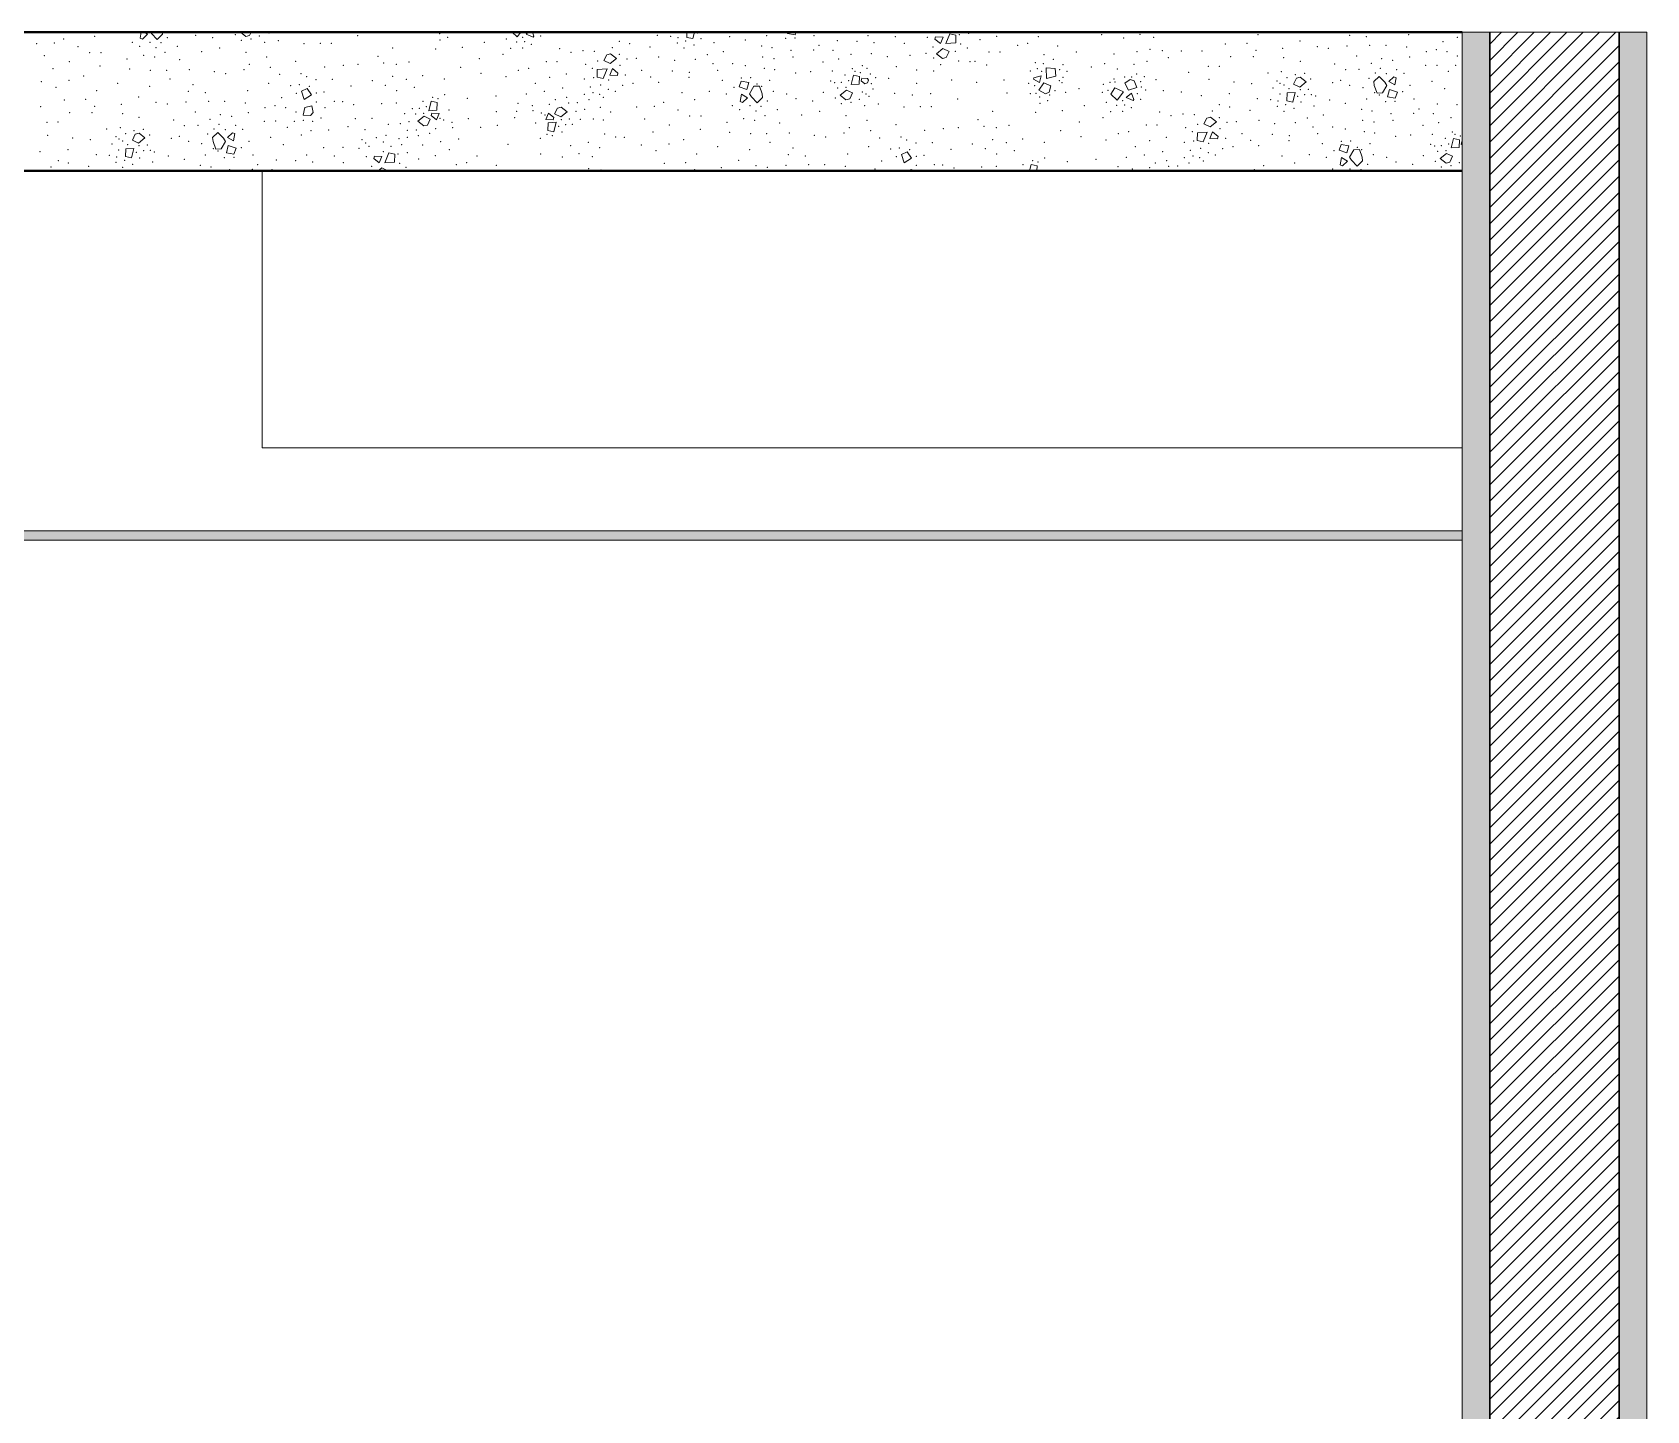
# Model space of a CAD drawing. Header units: metres. Extents: x -1.9 to 95.3, y -2.2 to 2.5.
# Drawn here: x 44.086 to 45.835, y 0.132 to 1.625 of the extents above; entities that cross this region are included whole.
import ezdxf

# ---------------------------------------------------------------- set-up
doc = ezdxf.new("R2010")
doc.units = ezdxf.units.M
doc.header["$MEASUREMENT"] = 0
for name, color, linetype in [('FORRO.EXEC', 7, 'Continuous'), ('LAJES.EST', 7, 'Continuous'), ('PAREDE CONSTRUIR', 7, 'Continuous')]:
    doc.layers.add(name, color=color, linetype=linetype)
for name, color, linetype, lineweight in [('FORRO.EXEC_Caneta_No__241', 7, 'Continuous', 13), ('LAJES.EST_Caneta_No__1', 7, 'Continuous', 40), ('LAJES.EST_Caneta_No__241', 7, 'Continuous', 13), ('PAREDE CONSTRUIR_Caneta_No__241', 7, 'Continuous', 13), ('PAREDE CONSTRUIR_Caneta_No__3', 7, 'Continuous', 30)]:
    doc.layers.add(name, color=color, linetype=linetype, lineweight=lineweight)
pattern_1 = [(45, (89.848696, -2.075), (-0.0088388348, 0.0088388348), [])]

# ---------------------------------------------------------------- blocks, each defined once
blk = doc.blocks.new('*X144', base_point=(89.8487, -2.075))
at = {"layer": 'LAJES.EST_Caneta_No__241', "color": 7, "linetype": 'Continuous', "lineweight": 13}
for p, q in [((44.2032, 1.6187), (44.2043, 1.625)), ((44.2057, 1.6177), (44.2032, 1.6187)), ((44.2112, 1.6228), (44.2057, 1.6177)), ((44.2073, 1.625), (44.2112, 1.6228)), ((44.2154, 1.6236), (44.2146, 1.625)), ((44.2215, 1.6173), (44.2154, 1.6236)), ((44.2274, 1.6229), (44.2215, 1.6173)), ((44.2271, 1.625), (44.2274, 1.6229)), ((44.3176, 1.6205), (44.3119, 1.625)), ((44.3217, 1.6215), (44.3176, 1.6205)), ((44.3234, 1.625), (44.3217, 1.6215)), ((44.606, 1.625), (44.6114, 1.6201)), ((44.6152, 1.625), (44.6114, 1.6201)), ((44.621, 1.6231), (44.6234, 1.625)), ((44.6287, 1.6198), (44.621, 1.6231)), ((44.628, 1.625), (44.6296, 1.6208)), ((44.6296, 1.6208), (44.6287, 1.6198)), ((44.7951, 1.6195), (44.7953, 1.625)), ((44.7951, 1.6195), (44.8016, 1.6181)), ((44.8033, 1.625), (44.8016, 1.6181)), ((44.9043, 1.6238), (44.9046, 1.625)), ((44.9125, 1.6224), (44.9043, 1.6238)), ((44.9125, 1.6224), (44.9135, 1.625)), ((45.0639, 1.6175), (45.0646, 1.6201)), ((45.0697, 1.6127), (45.0639, 1.6175)), ((45.0646, 1.6201), (45.0726, 1.6197)), ((45.0726, 1.6197), (45.0697, 1.6127)), ((45.0758, 1.6128), (45.0801, 1.6235)), ((45.0863, 1.6137), (45.0758, 1.6128)), ((45.0866, 1.622), (45.0801, 1.6235)), ((45.0866, 1.622), (45.0863, 1.6137)), ((44.7053, 1.5943), (44.7084, 1.6007)), ((44.712, 1.5911), (44.7053, 1.5943)), ((44.7084, 1.6007), (44.7124, 1.6017)), ((44.712, 1.5911), (44.7188, 1.5967)), ((44.7124, 1.6017), (44.7188, 1.5967)), ((45.0725, 1.6073), (45.0657, 1.6017)), ((45.072, 1.5967), (45.0657, 1.6017)), ((45.0761, 1.5977), (45.072, 1.5967)), ((45.0725, 1.6073), (45.0792, 1.6041)), ((45.0792, 1.6041), (45.0761, 1.5977)), ((44.6979, 1.5763), (44.6982, 1.5846)), ((44.6979, 1.5763), (44.7044, 1.5749)), ((44.6982, 1.5846), (44.7087, 1.5856)), ((44.7087, 1.5856), (44.7044, 1.5749)), ((44.7119, 1.5786), (44.7147, 1.5857)), ((44.7199, 1.5783), (44.7119, 1.5786)), ((44.7147, 1.5857), (44.7205, 1.5809)), ((44.7205, 1.5809), (44.7199, 1.5783)), ((44.973, 1.5684), (44.9755, 1.5787)), ((44.982, 1.5773), (44.9755, 1.5787)), ((44.982, 1.5773), (44.9817, 1.5689)), ((44.9839, 1.5726), (44.9846, 1.5752)), ((44.9846, 1.5752), (44.9909, 1.5749)), ((44.9919, 1.5733), (44.9909, 1.5749)), ((45.1707, 1.5744), (45.1708, 1.5757)), ((45.1772, 1.5706), (45.1707, 1.5744)), ((45.1708, 1.5757), (45.1789, 1.578)), ((45.1789, 1.578), (45.1772, 1.5706)), ((45.1847, 1.575), (45.1844, 1.5864)), ((45.1939, 1.5859), (45.1844, 1.5864)), ((45.1949, 1.5776), (45.1847, 1.575)), ((45.1939, 1.5859), (45.1949, 1.5776)), ((45.2696, 1.5698), (45.2754, 1.5738)), ((45.2754, 1.5738), (45.2795, 1.5726)), ((45.4523, 1.5689), (45.4554, 1.5753)), ((45.4554, 1.5753), (45.4595, 1.5763)), ((45.4595, 1.5763), (45.4658, 1.5713)), ((45.5391, 1.5716), (45.545, 1.5772)), ((45.545, 1.5772), (45.551, 1.5709)), ((45.5553, 1.5718), (45.5608, 1.5769)), ((45.5608, 1.5769), (45.5633, 1.5758)), ((45.5633, 1.5758), (45.5619, 1.568)), ((44.3839, 1.564), (44.3779, 1.5612)), ((44.3806, 1.5523), (44.3779, 1.5612)), ((44.3887, 1.5572), (44.3806, 1.5523)), ((44.3839, 1.564), (44.3887, 1.5572)), ((44.854, 1.5722), (44.8517, 1.5659)), ((44.8601, 1.563), (44.8517, 1.5659)), ((44.853, 1.5501), (44.8544, 1.5579)), ((44.854, 1.5722), (44.8622, 1.5707)), ((44.8544, 1.5579), (44.861, 1.5542)), ((44.8622, 1.5707), (44.8601, 1.563)), ((44.8677, 1.5665), (44.8631, 1.5585)), ((44.8653, 1.555), (44.8631, 1.5585)), ((44.8737, 1.5668), (44.8677, 1.5665)), ((44.8767, 1.5585), (44.8737, 1.5668)), ((44.8767, 1.5585), (44.8772, 1.5543)), ((44.9679, 1.5625), (44.9611, 1.5569)), ((44.9675, 1.5519), (44.9611, 1.5569)), ((44.9679, 1.5625), (44.9746, 1.5593)), ((44.9746, 1.5593), (44.9715, 1.5529)), ((44.9817, 1.5689), (44.973, 1.5684)), ((44.988, 1.5692), (44.9839, 1.5726)), ((44.988, 1.5692), (44.9907, 1.5703)), ((44.9919, 1.5733), (44.9907, 1.5703)), ((45.1818, 1.5703), (45.1765, 1.5625)), ((45.1835, 1.5585), (45.1765, 1.5625)), ((45.1818, 1.5703), (45.1894, 1.5669)), ((45.1874, 1.5602), (45.1835, 1.5585)), ((45.1894, 1.5669), (45.1874, 1.5602)), ((45.2542, 1.5579), (45.2586, 1.565)), ((45.2542, 1.5579), (45.2612, 1.5515)), ((45.2586, 1.565), (45.2682, 1.5605)), ((45.2682, 1.5605), (45.2612, 1.5515)), ((45.2733, 1.5624), (45.2696, 1.5698)), ((45.2708, 1.5545), (45.2768, 1.5592)), ((45.2733, 1.5624), (45.2825, 1.5651)), ((45.2768, 1.5592), (45.2794, 1.5522)), ((45.2795, 1.5726), (45.2825, 1.5651)), ((45.4449, 1.5509), (45.4452, 1.5593)), ((45.4452, 1.5593), (45.4539, 1.5598)), ((45.4539, 1.5598), (45.4514, 1.5495)), ((45.459, 1.5657), (45.4523, 1.5689)), ((45.459, 1.5657), (45.4658, 1.5713)), ((45.5396, 1.5674), (45.5391, 1.5716)), ((45.5396, 1.5674), (45.5426, 1.5591)), ((45.5426, 1.5591), (45.5486, 1.5594)), ((45.5486, 1.5594), (45.5532, 1.5674)), ((45.551, 1.5709), (45.5532, 1.5674)), ((45.5541, 1.5552), (45.5562, 1.5629)), ((45.5619, 1.568), (45.5553, 1.5718)), ((45.5562, 1.5629), (45.5646, 1.56)), ((45.5623, 1.5538), (45.5646, 1.56)), ((44.3816, 1.5437), (44.3796, 1.5352)), ((44.3816, 1.5437), (44.3889, 1.5452)), ((44.3889, 1.5452), (44.3903, 1.5383)), ((44.5157, 1.5401), (44.5182, 1.5504)), ((44.5244, 1.5407), (44.5157, 1.5401)), ((44.5247, 1.549), (44.5182, 1.5504)), ((44.5247, 1.549), (44.5244, 1.5407)), ((44.652, 1.5366), (44.6551, 1.543)), ((44.6551, 1.543), (44.6592, 1.544)), ((44.6587, 1.5334), (44.6655, 1.539)), ((44.6592, 1.544), (44.6655, 1.539)), ((44.8555, 1.5491), (44.853, 1.5501)), ((44.861, 1.5542), (44.8555, 1.5491)), ((44.8713, 1.5487), (44.8653, 1.555)), ((44.8772, 1.5543), (44.8713, 1.5487)), ((44.9715, 1.5529), (44.9675, 1.5519)), ((45.2785, 1.5513), (45.2708, 1.5545)), ((45.2794, 1.5522), (45.2785, 1.5513)), ((45.4449, 1.5509), (45.4514, 1.5495)), ((45.5623, 1.5538), (45.5541, 1.5552)), ((44.3876, 1.535), (44.3796, 1.5352)), ((44.3903, 1.5383), (44.3876, 1.535)), ((44.5107, 1.5342), (44.5038, 1.5286)), ((44.5102, 1.5236), (44.5038, 1.5286)), ((44.5143, 1.5246), (44.5102, 1.5236)), ((44.5107, 1.5342), (44.5173, 1.531)), ((44.5173, 1.531), (44.5143, 1.5246)), ((44.5183, 1.5348), (44.519, 1.5374)), ((44.5241, 1.5301), (44.5183, 1.5348)), ((44.519, 1.5374), (44.5269, 1.5371)), ((44.5269, 1.5371), (44.5241, 1.5301)), ((44.6424, 1.5305), (44.6453, 1.5375)), ((44.6504, 1.5302), (44.6424, 1.5305)), ((44.6446, 1.5186), (44.6449, 1.5269)), ((44.6449, 1.5269), (44.6536, 1.5275)), ((44.6453, 1.5375), (44.6511, 1.5328)), ((44.6511, 1.5328), (44.6504, 1.5302)), ((44.6536, 1.5275), (44.6511, 1.5172)), ((44.6587, 1.5334), (44.652, 1.5366)), ((45.3551, 1.5257), (45.3582, 1.5321)), ((45.3618, 1.5225), (45.3551, 1.5257)), ((45.3582, 1.5321), (45.3623, 1.5331)), ((45.3618, 1.5225), (45.3686, 1.5281)), ((45.3623, 1.5331), (45.3686, 1.5281)), ((44.1947, 1.5083), (44.1978, 1.5147)), ((44.2014, 1.5051), (44.1947, 1.5083)), ((44.1978, 1.5147), (44.2019, 1.5157)), ((44.2014, 1.5051), (44.2082, 1.5107)), ((44.2019, 1.5157), (44.2082, 1.5107)), ((44.2816, 1.511), (44.2874, 1.5166)), ((44.282, 1.5069), (44.2816, 1.511)), ((44.282, 1.5069), (44.285, 1.4985)), ((44.2874, 1.5166), (44.2935, 1.5103)), ((44.291, 1.4988), (44.2956, 1.5068)), ((44.2935, 1.5103), (44.2956, 1.5068)), ((44.2977, 1.5112), (44.3032, 1.5163)), ((44.3043, 1.5074), (44.2977, 1.5112)), ((44.3032, 1.5163), (44.3057, 1.5153)), ((44.3057, 1.5153), (44.3043, 1.5074)), ((44.6446, 1.5186), (44.6511, 1.5172)), ((45.3477, 1.5077), (45.348, 1.5161)), ((45.3477, 1.5077), (45.3542, 1.5063)), ((45.348, 1.5161), (45.3585, 1.517)), ((45.3585, 1.517), (45.3542, 1.5063)), ((45.3617, 1.5101), (45.3646, 1.5171)), ((45.3697, 1.5097), (45.3617, 1.5101)), ((45.3646, 1.5171), (45.3704, 1.5123)), ((45.3704, 1.5123), (45.3697, 1.5097)), ((45.6228, 1.4998), (45.6253, 1.5101)), ((45.6318, 1.5087), (45.6253, 1.5101)), ((45.6318, 1.5087), (45.6315, 1.5003)), ((45.6337, 1.504), (45.6344, 1.5066)), ((45.6347, 1.5032), (45.6337, 1.504)), ((45.6344, 1.5066), (45.6347, 1.5066)), ((44.1873, 1.4904), (44.1876, 1.4987)), ((44.1873, 1.4904), (44.1938, 1.4889)), ((44.1876, 1.4987), (44.1963, 1.4992)), ((44.1963, 1.4992), (44.1938, 1.4889)), ((44.285, 1.4985), (44.291, 1.4988)), ((44.2965, 1.4946), (44.2986, 1.5023)), ((44.3047, 1.4932), (44.2965, 1.4946)), ((44.2986, 1.5023), (44.307, 1.4994)), ((44.3047, 1.4932), (44.307, 1.4994)), ((44.4562, 1.4883), (44.4568, 1.4909)), ((44.462, 1.4835), (44.4562, 1.4883)), ((44.4568, 1.4909), (44.4648, 1.4905)), ((44.4648, 1.4905), (44.462, 1.4835)), ((44.4681, 1.4836), (44.4723, 1.4943)), ((44.4788, 1.4929), (44.4723, 1.4943)), ((44.4788, 1.4929), (44.4785, 1.4845)), ((45.0338, 1.4954), (45.0277, 1.4926)), ((45.0304, 1.4837), (45.0277, 1.4926)), ((45.0385, 1.4886), (45.0304, 1.4837)), ((45.0338, 1.4954), (45.0385, 1.4886)), ((45.5038, 1.5036), (45.5015, 1.4973)), ((45.5099, 1.4944), (45.5015, 1.4973)), ((45.5028, 1.4815), (45.5042, 1.4893)), ((45.5038, 1.5036), (45.512, 1.5021)), ((45.5042, 1.4893), (45.5108, 1.4856)), ((45.512, 1.5021), (45.5099, 1.4944)), ((45.5175, 1.4979), (45.5129, 1.4899)), ((45.5151, 1.4864), (45.5129, 1.4899)), ((45.5212, 1.4801), (45.5151, 1.4864)), ((45.5235, 1.4982), (45.5175, 1.4979)), ((45.5265, 1.4899), (45.5235, 1.4982)), ((45.5265, 1.4899), (45.527, 1.4857)), ((45.6178, 1.4939), (45.6109, 1.4883)), ((45.6173, 1.4833), (45.6109, 1.4883)), ((45.6178, 1.4939), (45.6244, 1.4907)), ((45.6244, 1.4907), (45.6214, 1.4843)), ((45.6315, 1.5003), (45.6228, 1.4998)), ((44.4647, 1.4781), (44.461, 1.475)), ((44.4647, 1.4781), (44.4712, 1.475)), ((44.4785, 1.4845), (44.4681, 1.4836)), ((45.0314, 1.4751), (45.0387, 1.4766)), ((45.0314, 1.4751), (45.0314, 1.475)), ((45.0387, 1.4766), (45.039, 1.475)), ((45.1664, 1.475), (45.1681, 1.4818)), ((45.1746, 1.4804), (45.1681, 1.4818)), ((45.1746, 1.4804), (45.1743, 1.475)), ((45.3075, 1.475), (45.309, 1.4754)), ((45.309, 1.4754), (45.3095, 1.475)), ((45.5053, 1.4805), (45.5028, 1.4815)), ((45.5108, 1.4856), (45.5053, 1.4805)), ((45.527, 1.4857), (45.5212, 1.4801)), ((45.6214, 1.4843), (45.6173, 1.4833))]:
    blk.add_line(p, q, dxfattribs=at)
for p in [(44.0909, 1.6126), (44.1103, 1.6133), (44.1204, 1.6179), (44.1358, 1.6095), (44.1537, 1.6205), (44.1948, 1.6141), (44.2025, 1.6098), (44.2137, 1.6142), (44.2204, 1.6085), (44.2257, 1.6136), (44.2327, 1.6193), (44.2432, 1.6097), (44.2634, 1.6217), (44.2815, 1.6191), (44.3063, 1.6223), (44.3128, 1.6164), (44.3231, 1.6178), (44.3321, 1.6209), (44.3381, 1.6143), (44.3428, 1.6244), (44.3527, 1.6159), (44.3804, 1.6127), (44.3982, 1.6131), (44.4101, 1.6131), (44.4388, 1.6212), (44.5274, 1.6236), (44.5279, 1.6166), (44.536, 1.6197), (44.5519, 1.6088), (44.5759, 1.614), (44.5996, 1.6179), (44.6109, 1.6146), (44.6175, 1.6196), (44.6194, 1.6148), (44.6269, 1.6119), (44.6367, 1.6209), (44.7222, 1.6152), (44.7331, 1.6127), (44.7552, 1.6092), (44.7633, 1.6217), (44.7775, 1.6208), (44.7848, 1.6134), (44.7854, 1.6191), (44.794, 1.6154), (44.8028, 1.6113), (44.8068, 1.6242), (44.8105, 1.6181), (44.8244, 1.6137), (44.8262, 1.6247), (44.8414, 1.6202), (44.8585, 1.6165), (44.8761, 1.6101), (44.8815, 1.6214), (44.9021, 1.6185), (44.9124, 1.6189), (44.933, 1.6215), (44.9381, 1.6107), (44.9582, 1.616), (44.9794, 1.6152), (44.9913, 1.6214), (44.9977, 1.6137), (45.0211, 1.6203), (45.0308, 1.613), (45.0557, 1.6196), (45.0616, 1.609), (45.0901, 1.6224), (45.0918, 1.6122), (45.1002, 1.624), (45.1125, 1.6171), (45.1306, 1.6206), (45.1533, 1.6107), (45.1644, 1.6131), (45.1757, 1.6204), (45.1967, 1.6103), (45.2445, 1.6225), (45.2682, 1.6189), (45.286, 1.6227), (45.3006, 1.6196), (45.3785, 1.6122), (45.4017, 1.613), (45.4137, 1.6225), (45.4591, 1.6154), (45.4778, 1.6096), (45.5102, 1.61), (45.513, 1.6216), (45.5312, 1.6202), (45.5348, 1.6108), (45.5522, 1.6108), (45.5746, 1.6091), (45.577, 1.6225), (45.614, 1.6147), (45.6297, 1.6195), (44.0994, 1.5996), (44.1264, 1.5931), (44.1485, 1.6028), (44.1606, 1.6029), (44.1887, 1.5962), (44.2068, 1.6), (44.2189, 1.5981), (44.23, 1.6033), (44.2459, 1.5953), (44.2696, 1.604), (44.2891, 1.6079), (44.3176, 1.6032), (44.3402, 1.5982), (44.3717, 1.5936), (44.4606, 1.5991), (44.467, 1.5916), (44.4765, 1.608), (44.4943, 1.5929), (44.523, 1.6069), (44.5704, 1.5966), (44.596, 1.6012), (44.6043, 1.6076), (44.6172, 1.6081), (44.6429, 1.5932), (44.6547, 1.5932), (44.6574, 1.6072), (44.6697, 1.6032), (44.6828, 1.6052), (44.6949, 1.6045), (44.6987, 1.5939), (44.7144, 1.6082), (44.7219, 1.6013), (44.7303, 1.5962), (44.7403, 1.5967), (44.7648, 1.5981), (44.7821, 1.5948), (44.7919, 1.6081), (44.8043, 1.5957), (44.8174, 1.6009), (44.8235, 1.5912), (44.8346, 1.6041), (44.8771, 1.5981), (44.8874, 1.6085), (44.8894, 1.5964), (44.908, 1.6055), (44.9101, 1.5982), (44.9324, 1.6059), (44.9425, 1.5927), (44.9536, 1.6056), (44.9597, 1.5959), (44.9728, 1.6011), (44.995, 1.602), (45.0123, 1.5986), (45.0368, 1.6), (45.0542, 1.6022), (45.0626, 1.5971), (45.0858, 1.6044), (45.0896, 1.5939), (45.0988, 1.608), (45.1017, 1.5931), (45.1074, 1.5936), (45.1224, 1.6036), (45.1342, 1.6035), (45.1724, 1.592), (45.1814, 1.591), (45.1821, 1.6006), (45.1922, 1.5956), (45.217, 1.6035), (45.2478, 1.5911), (45.2576, 1.6014), (45.2828, 1.6039), (45.2936, 1.5934), (45.2966, 1.6066), (45.3101, 1.6051), (45.3166, 1.5977), (45.3306, 1.6049), (45.3529, 1.6049), (45.3842, 1.5986), (45.4086, 1.5986), (45.4116, 1.6053), (45.4403, 1.6077), (45.4416, 1.5975), (45.4595, 1.5936), (45.4899, 1.6078), (45.5206, 1.5992), (45.5365, 1.5913), (45.5476, 1.5965), (45.5597, 1.5946), (45.5778, 1.5984), (45.596, 1.6039), (45.6067, 1.6063), (45.6184, 1.604), (45.6295, 1.5992), (44.1087, 1.5856), (44.1419, 1.5775), (44.1598, 1.5884), (44.1919, 1.5854), (44.2143, 1.5837), (44.2317, 1.5837), (44.2353, 1.5744), (44.2563, 1.5845), (44.2836, 1.5822), (44.2957, 1.5803), (44.3155, 1.5846), (44.3212, 1.5902), (44.3442, 1.587), (44.3541, 1.5793), (44.3773, 1.5801), (44.3835, 1.5769), (44.3936, 1.5738), (44.4029, 1.5874), (44.4113, 1.5741), (44.4231, 1.5892), (44.4391, 1.5903), (44.4765, 1.5772), (44.4805, 1.5902), (44.4912, 1.5741), (44.5089, 1.5779), (44.5326, 1.5743), (44.5502, 1.5872), (44.5721, 1.5807), (44.5994, 1.5771), (44.6127, 1.5837), (44.6238, 1.5861), (44.6465, 1.5762), (44.6646, 1.5797), (44.6842, 1.5743), (44.6857, 1.5903), (44.6927, 1.5861), (44.6944, 1.576), (44.7229, 1.5893), (44.7287, 1.5788), (44.7464, 1.5838), (44.7561, 1.5765), (44.7794, 1.5831), (44.7976, 1.5763), (44.7977, 1.5816), (44.8284, 1.5838), (44.8447, 1.5909), (44.8541, 1.5756), (44.8585, 1.589), (44.8644, 1.576), (44.879, 1.5861), (44.8904, 1.5844), (44.9129, 1.5808), (44.9292, 1.5825), (44.9527, 1.583), (44.9666, 1.5787), (44.9743, 1.5855), (44.9771, 1.5829), (44.9831, 1.5814), (44.9852, 1.5887), (44.9903, 1.5858), (44.9939, 1.58), (44.9997, 1.576), (45.0138, 1.5751), (45.0219, 1.5876), (45.044, 1.5841), (45.0623, 1.5832), (45.0701, 1.5901), (45.1197, 1.5896), (45.1672, 1.5831), (45.1749, 1.5856), (45.1794, 1.5829), (45.199, 1.5844), (45.2024, 1.5899), (45.2027, 1.5764), (45.2068, 1.5827), (45.2333, 1.5873), (45.2578, 1.5746), (45.2615, 1.5851), (45.2692, 1.5766), (45.2769, 1.5766), (45.2795, 1.5903), (45.2823, 1.5798), (45.2906, 1.5771), (45.3031, 1.5736), (45.3386, 1.5817), (45.36, 1.5882), (45.3606, 1.5741), (45.3719, 1.5883), (45.4244, 1.5808), (45.4391, 1.5825), (45.445, 1.5759), (45.4541, 1.579), (45.4643, 1.5804), (45.4709, 1.5745), (45.4968, 1.5906), (45.5087, 1.5845), (45.5232, 1.5848), (45.5338, 1.5753), (45.5408, 1.581), (45.5461, 1.586), (45.5528, 1.5803), (45.564, 1.5847), (45.5717, 1.5805), (45.5953, 1.5893), (45.6074, 1.5894), (45.62, 1.5827), (45.6276, 1.5892), (44.0961, 1.5715), (44.1118, 1.5653), (44.1261, 1.5728), (44.1561, 1.5619), (44.1788, 1.5698), (44.2135, 1.5665), (44.2554, 1.561), (44.2605, 1.5684), (44.2736, 1.5596), (44.3194, 1.5619), (44.3422, 1.5698), (44.3662, 1.5672), (44.3721, 1.5589), (44.3756, 1.5684), (44.3865, 1.5664), (44.394, 1.5593), (44.4021, 1.5602), (44.4313, 1.567), (44.4546, 1.5725), (44.4685, 1.5675), (44.481, 1.5619), (44.5001, 1.5655), (44.533, 1.5575), (44.6212, 1.5583), (44.6312, 1.5698), (44.6408, 1.5609), (44.6605, 1.5645), (44.6843, 1.5578), (44.6905, 1.5658), (44.6935, 1.5595), (44.7008, 1.5579), (44.7018, 1.5678), (44.7102, 1.5631), (44.7104, 1.5733), (44.7178, 1.5609), (44.7258, 1.5675), (44.7367, 1.5699), (44.7645, 1.5708), (44.79, 1.5598), (44.8196, 1.5612), (44.8335, 1.5731), (44.8379, 1.5582), (44.8461, 1.5653), (44.8713, 1.5689), (44.8763, 1.5664), (44.885, 1.5731), (44.8888, 1.561), (44.9032, 1.5583), (44.943, 1.5599), (44.9509, 1.5721), (44.9553, 1.5706), (44.9586, 1.5648), (44.9626, 1.5709), (44.9674, 1.5655), (44.9703, 1.5726), (44.9851, 1.5603), (44.9892, 1.5583), (44.995, 1.5693), (44.9968, 1.5635), (45.0201, 1.5589), (45.0394, 1.5572), (45.0442, 1.5698), (45.0593, 1.5586), (45.082, 1.5734), (45.1089, 1.5709), (45.1387, 1.5732), (45.1417, 1.5593), (45.1652, 1.5699), (45.1673, 1.5585), (45.1717, 1.5672), (45.1732, 1.5588), (45.1881, 1.557), (45.194, 1.5619), (45.1986, 1.5725), (45.2016, 1.5706), (45.2053, 1.5601), (45.2198, 1.5641), (45.2451, 1.5601), (45.2462, 1.5685), (45.2511, 1.5622), (45.2534, 1.5708), (45.259, 1.5712), (45.2832, 1.5585), (45.2865, 1.5714), (45.2873, 1.5659), (45.2921, 1.5624), (45.3111, 1.5618), (45.3306, 1.5602), (45.3523, 1.5564), (45.3827, 1.5584), (45.3876, 1.571), (45.4068, 1.5693), (45.4301, 1.5647), (45.4343, 1.5724), (45.4375, 1.5583), (45.4377, 1.5699), (45.4418, 1.5679), (45.4473, 1.564), (45.4595, 1.5627), (45.4644, 1.5573), (45.4683, 1.5634), (45.4716, 1.5576), (45.476, 1.5561), (45.4946, 1.5706), (45.5031, 1.5728), (45.5131, 1.5676), (45.5275, 1.565), (45.54, 1.5595), (45.545, 1.557), (45.5702, 1.5607), (45.5784, 1.5677), (45.6021, 1.5718), (45.6157, 1.5638), (44.0953, 1.5443), (44.1209, 1.5516), (44.1441, 1.5524), (44.154, 1.5447), (44.1827, 1.5471), (44.2015, 1.5548), (44.2202, 1.549), (44.2324, 1.5472), (44.2526, 1.5494), (44.263, 1.5387), (44.2772, 1.5502), (44.2946, 1.5503), (44.317, 1.5485), (44.3384, 1.5433), (44.3491, 1.5457), (44.3564, 1.5542), (44.3608, 1.5434), (44.3719, 1.5386), (44.3939, 1.5495), (44.4033, 1.5434), (44.4134, 1.5501), (44.4225, 1.5498), (44.4345, 1.5465), (44.4645, 1.5476), (44.4806, 1.5484), (44.498, 1.5424), (44.5053, 1.5427), (44.5093, 1.5504), (44.513, 1.5443), (44.5198, 1.5547), (44.5258, 1.5531), (44.5377, 1.541), (44.5573, 1.5536), (44.5885, 1.5559), (44.5887, 1.5389), (44.6109, 1.5393), (44.6124, 1.5482), (44.6278, 1.5457), (44.6287, 1.5402), (44.6463, 1.5469), (44.6528, 1.5521), (44.6649, 1.5547), (44.6671, 1.5484), (44.6752, 1.5395), (44.6767, 1.5487), (44.6845, 1.5415), (44.6893, 1.5522), (44.7014, 1.5436), (44.7046, 1.5544), (44.7125, 1.5387), (44.7407, 1.544), (44.7601, 1.5447), (44.7702, 1.5493), (44.7856, 1.541), (44.8036, 1.5519), (44.8446, 1.5455), (44.8523, 1.5412), (44.8635, 1.5457), (44.8702, 1.5399), (44.8755, 1.545), (44.8825, 1.5507), (44.8931, 1.5411), (44.9132, 1.5531), (44.9313, 1.5505), (44.9389, 1.5393), (44.9561, 1.5537), (44.9626, 1.5478), (44.9729, 1.5492), (44.9819, 1.5523), (44.9879, 1.5457), (44.9926, 1.5558), (45.0025, 1.5474), (45.0302, 1.5441), (45.048, 1.5445), (45.0599, 1.5445), (45.0886, 1.5526), (45.1263, 1.5394), (45.1773, 1.555), (45.1777, 1.548), (45.1859, 1.5511), (45.2017, 1.5402), (45.2257, 1.5454), (45.2494, 1.5493), (45.2541, 1.539), (45.2607, 1.546), (45.267, 1.5395), (45.2673, 1.551), (45.2692, 1.5462), (45.2767, 1.5433), (45.2865, 1.5523), (45.3073, 1.5386), (45.3642, 1.5396), (45.372, 1.5466), (45.3829, 1.5441), (45.405, 1.5406), (45.4131, 1.5531), (45.4273, 1.5522), (45.4346, 1.5448), (45.4352, 1.5505), (45.4418, 1.5395), (45.4438, 1.5468), (45.4526, 1.5427), (45.4566, 1.5556), (45.4603, 1.5495), (45.4742, 1.5451), (45.4912, 1.5516), (45.5083, 1.5479), (45.5259, 1.5415), (45.5313, 1.5528), (45.5373, 1.5399), (45.5519, 1.5499), (45.5622, 1.5503), (45.5828, 1.5529), (45.5879, 1.5421), (45.608, 1.5474), (45.6293, 1.5466), (44.1024, 1.5276), (44.1143, 1.5277), (44.1266, 1.538), (44.151, 1.538), (44.1815, 1.5219), (44.184, 1.5369), (44.2019, 1.533), (44.2393, 1.53), (44.2511, 1.524), (44.2657, 1.5242), (44.2789, 1.5307), (44.2885, 1.5254), (44.29, 1.5359), (44.3021, 1.534), (44.3064, 1.5241), (44.3202, 1.5378), (44.3377, 1.5287), (44.3498, 1.5288), (44.3624, 1.5221), (44.3701, 1.5286), (44.3798, 1.5296), (44.39, 1.5286), (44.3988, 1.5321), (44.4282, 1.5229), (44.4361, 1.5316), (44.4541, 1.532), (44.4718, 1.5252), (44.4849, 1.5262), (44.4897, 1.5369), (44.4942, 1.5281), (44.5013, 1.5366), (44.5101, 1.5372), (44.5278, 1.532), (44.5319, 1.5301), (44.5407, 1.5274), (44.5416, 1.5219), (44.5586, 1.5316), (44.5717, 1.522), (44.5901, 1.5242), (44.6088, 1.5324), (44.6316, 1.5266), (44.6374, 1.5375), (44.6415, 1.5356), (44.6563, 1.5233), (44.6593, 1.5304), (44.6641, 1.5249), (44.668, 1.531), (44.6713, 1.5252), (44.6797, 1.5307), (44.6939, 1.531), (44.7046, 1.5299), (44.7493, 1.531), (44.7762, 1.5245), (44.7983, 1.5343), (44.8104, 1.5343), (44.8385, 1.5276), (44.8566, 1.5314), (44.8687, 1.5295), (44.8798, 1.5347), (44.8957, 1.5267), (44.9195, 1.5354), (44.9674, 1.5346), (44.971, 1.5216), (44.9901, 1.5296), (45.0215, 1.525), (45.089, 1.5217), (45.1104, 1.5305), (45.1169, 1.5231), (45.1303, 1.5216), (45.1441, 1.5243), (45.1728, 1.5383), (45.2202, 1.528), (45.2458, 1.5326), (45.2927, 1.5246), (45.3045, 1.5246), (45.3195, 1.5346), (45.3326, 1.5366), (45.3355, 1.5217), (45.3447, 1.5359), (45.3485, 1.5253), (45.3717, 1.5327), (45.3801, 1.5276), (45.3901, 1.5281), (45.4147, 1.5295), (45.4319, 1.5262), (45.4541, 1.5271), (45.4672, 1.5323), (45.4733, 1.5226), (45.4844, 1.5355), (45.4945, 1.5223), (45.5269, 1.5295), (45.5392, 1.5278), (45.5578, 1.5369), (45.5599, 1.5296), (45.5822, 1.5373), (45.5923, 1.5241), (45.6034, 1.537), (45.6095, 1.5273), (45.6226, 1.5325), (44.103, 1.5135), (44.13, 1.5104), (44.1493, 1.5087), (44.1669, 1.5203), (44.1725, 1.5041), (44.1768, 1.5118), (44.1801, 1.5093), (44.1842, 1.5073), (44.1874, 1.5153), (44.1965, 1.5184), (44.2067, 1.5198), (44.2133, 1.5139), (44.237, 1.51), (44.2455, 1.5122), (44.2555, 1.507), (44.2699, 1.5044), (44.2762, 1.5147), (44.2832, 1.5204), (44.2952, 1.5197), (44.3141, 1.5199), (44.3209, 1.5071), (44.3445, 1.5112), (44.3778, 1.5137), (44.388, 1.5183), (44.4074, 1.5191), (44.4435, 1.5087), (44.4467, 1.5195), (44.4473, 1.5052), (44.4588, 1.5109), (44.4665, 1.5061), (44.4692, 1.5135), (44.4833, 1.5097), (44.4925, 1.5114), (44.4926, 1.5189), (44.5023, 1.5192), (44.5045, 1.5129), (44.5165, 1.5155), (44.523, 1.5207), (44.5285, 1.5067), (44.5482, 1.5093), (44.6364, 1.5101), (44.6436, 1.5145), (44.6496, 1.5129), (44.66, 1.5172), (44.6883, 1.5057), (44.7062, 1.515), (44.7182, 1.5117), (44.7273, 1.5114), (44.7585, 1.517), (44.776, 1.5042), (44.7917, 1.5089), (44.8096, 1.5198), (44.8417, 1.5168), (44.8641, 1.5151), (44.8815, 1.5151), (44.8852, 1.5058), (44.9061, 1.5159), (44.9334, 1.5136), (44.9455, 1.5117), (44.9653, 1.516), (44.9941, 1.5184), (45.0039, 1.5107), (45.0271, 1.5115), (45.0333, 1.5083), (45.0434, 1.5052), (45.0528, 1.5188), (45.0611, 1.5055), (45.0729, 1.5207), (45.1044, 1.5039), (45.1264, 1.5086), (45.141, 1.5055), (45.1588, 1.5093), (45.1824, 1.5057), (45.2, 1.5186), (45.2219, 1.5121), (45.2492, 1.5085), (45.2625, 1.5151), (45.2736, 1.5175), (45.2963, 1.5076), (45.3144, 1.5111), (45.334, 1.5057), (45.3425, 1.5175), (45.3442, 1.5074), (45.3602, 1.5047), (45.3727, 1.5207), (45.3786, 1.5102), (45.3962, 1.5152), (45.4059, 1.5079), (45.4292, 1.5145), (45.4474, 1.5077), (45.4475, 1.513), (45.4782, 1.5152), (45.4833, 1.5045), (45.5039, 1.507), (45.5083, 1.5204), (45.5142, 1.5074), (45.5289, 1.5175), (45.5349, 1.5045), (45.5402, 1.5158), (45.5627, 1.5122), (45.5791, 1.5139), (45.6025, 1.5144), (45.6164, 1.5101), (45.6201, 1.504), (45.6241, 1.5169), (45.6269, 1.5144), (45.6329, 1.5128), (44.0947, 1.4958), (44.1251, 1.4978), (44.1556, 1.4925), (44.1697, 1.4916), (44.1776, 1.4899), (44.1799, 1.4977), (44.1863, 1.4862), (44.1897, 1.5034), (44.199, 1.495), (44.202, 1.5021), (44.2027, 1.4889), (44.2068, 1.4967), (44.2108, 1.5028), (44.214, 1.497), (44.2184, 1.4955), (44.2336, 1.491), (44.2508, 1.4873), (44.2737, 1.4922), (44.2824, 1.4989), (44.2874, 1.4964), (44.2943, 1.4894), (44.3046, 1.4897), (44.3126, 1.5001), (44.3252, 1.4923), (44.3505, 1.4868), (44.3581, 1.5032), (44.3835, 1.4922), (44.4019, 1.5), (44.4133, 1.4911), (44.4229, 1.5006), (44.44, 1.4992), (44.448, 1.4904), (44.4509, 1.5016), (44.4663, 1.4959), (44.4749, 1.5014), (44.4823, 1.4932), (44.4862, 1.5034), (44.4925, 1.4948), (44.5048, 1.4879), (44.5089, 1.5031), (44.5228, 1.4914), (44.5381, 1.4978), (44.568, 1.4912), (44.6013, 1.5035), (44.6367, 1.4933), (44.6604, 1.4898), (44.6692, 1.5021), (44.6782, 1.4935), (44.6928, 1.4904), (44.7008, 1.5001), (44.7459, 1.5029), (44.7616, 1.4967), (44.8059, 1.4933), (44.8286, 1.5012), (44.8513, 1.4862), (44.8633, 1.4979), (44.9052, 1.4924), (44.9103, 1.4998), (44.9234, 1.491), (44.9692, 1.4933), (44.992, 1.5012), (45.016, 1.4986), (45.0219, 1.4903), (45.0254, 1.4998), (45.0363, 1.4978), (45.0438, 1.4907), (45.0519, 1.4916), (45.0811, 1.4984), (45.1183, 1.4989), (45.1308, 1.4933), (45.1499, 1.4969), (45.1828, 1.4889), (45.2383, 1.4874), (45.271, 1.4897), (45.281, 1.5012), (45.2907, 1.4923), (45.3103, 1.4959), (45.3341, 1.4892), (45.3403, 1.4972), (45.3433, 1.4909), (45.3506, 1.4893), (45.3517, 1.4992), (45.36, 1.4945), (45.3676, 1.4923), (45.3756, 1.499), (45.3865, 1.5013), (45.4144, 1.5022), (45.4398, 1.4912), (45.4694, 1.4926), (45.4877, 1.4896), (45.4959, 1.4967), (45.5211, 1.5003), (45.5261, 1.4978), (45.5387, 1.4924), (45.553, 1.4897), (45.5928, 1.4913), (45.6008, 1.5035), (45.6051, 1.502), (45.6084, 1.4962), (45.6124, 1.5023), (45.6172, 1.4969), (44.0871, 1.4753), (44.1066, 1.479), (44.1145, 1.486), (44.1253, 1.4835), (44.1474, 1.48), (44.177, 1.4842), (44.1842, 1.4789), (44.195, 1.4821), (44.2167, 1.4846), (44.2684, 1.4809), (44.2797, 1.4793), (44.3002, 1.4763), (44.3246, 1.4767), (44.3304, 1.4815), (44.3458, 1.4764), (44.3717, 1.4861), (44.3899, 1.4845), (44.423, 1.4839), (44.4539, 1.4799), (44.478, 1.4752), (44.484, 1.483), (44.491, 1.4788), (44.5455, 1.4815), (44.5567, 1.4839), (44.5889, 1.4811), (44.6888, 1.4774), (44.7023, 1.476), (44.7228, 1.4757), (44.7451, 1.4757), (44.7707, 1.483), (44.7939, 1.4838), (44.8038, 1.4761), (44.8325, 1.4785), (44.87, 1.4805), (44.8822, 1.4786), (44.9024, 1.4808), (44.927, 1.4816), (44.9444, 1.4817), (44.9668, 1.4799), (44.9989, 1.4771), (45.0062, 1.4856), (45.0437, 1.4809), (45.0632, 1.4815), (45.0723, 1.4812), (45.0843, 1.4779), (45.1143, 1.479), (45.1304, 1.4798), (45.1591, 1.4818), (45.1629, 1.4757), (45.1696, 1.4861), (45.1756, 1.4845), (45.2071, 1.485), (45.2622, 1.4796), (45.2776, 1.4771), (45.2962, 1.4783), (45.3026, 1.4835), (45.3147, 1.4861), (45.3169, 1.4798), (45.3266, 1.4801), (45.3391, 1.4836), (45.3512, 1.475), (45.3544, 1.4858), (45.3905, 1.4754), (45.4099, 1.4761), (45.42, 1.4807), (45.4534, 1.4833), (45.4945, 1.4769), (45.5133, 1.4771), (45.5253, 1.4764), (45.5323, 1.4821), (45.5631, 1.4845), (45.5812, 1.4819), (45.6059, 1.4851), (45.6124, 1.4792), (45.6227, 1.4806), (45.6318, 1.4837)]:
    blk.add_point(p, dxfattribs=at)

msp = doc.modelspace()

# ---------------------------------------------------------------- hatches: boundary and pattern name
at = {"layer": 'FORRO.EXEC', "linetype": 'Continuous', "lineweight": 0, "true_color": 0xffffff}
msp.add_hatch(color=7, dxfattribs=at).paths.add_polyline_path([(42.5363, 1.085), (42.5363, 1.075), (45.6347, 1.075), (45.6347, 1.085)])
at = {"layer": 'PAREDE CONSTRUIR', "linetype": 'Continuous', "lineweight": 0, "true_color": 0xffffff}
for points in [[(45.6347, 1.625), (45.6347, 1.175), (45.6647, 1.175), (45.6647, 1.625)], [(45.8047, 1.175), (45.8347, 1.175), (45.8347, 1.625), (45.8047, 1.625)], [(45.6347, 1.175), (45.6347, -2.075), (45.6647, -2.075), (45.6647, 1.175)], [(45.8047, -2.075), (45.8347, -2.075), (45.8347, 1.175), (45.8047, 1.175)]]:
    msp.add_hatch(color=7, dxfattribs=at).paths.add_polyline_path(points)
at = {"layer": 'PAREDE CONSTRUIR', "linetype": 'Continuous', "lineweight": 0, "true_color": 0x000000}
h = msp.add_hatch(dxfattribs=at)
h.set_pattern_fill('common_brick_000a', color=18, style=0, pattern_type=2)
h.set_pattern_definition(pattern_1)
h.paths.add_polyline_path([(45.6647, 1.625), (45.6647, 1.175), (45.8047, 1.175), (45.8047, 1.625)])
h = msp.add_hatch(dxfattribs=at)
h.set_pattern_fill('common_brick_000a', color=18, style=0, pattern_type=2)
h.set_pattern_definition(pattern_1)
h.paths.add_polyline_path([(45.6647, 1.175), (45.6647, -2.075), (45.8047, -2.075), (45.8047, 1.175)])

# ---------------------------------------------------------------- linework, layer by layer
at = {"layer": 'FORRO.EXEC_Caneta_No__241', "color": 7, "linetype": 'Continuous', "lineweight": 13}
for p, q in [((45.6347, 1.085), (42.5363, 1.085)), ((45.6347, 1.075), (42.5363, 1.075))]:
    msp.add_line(p, q, dxfattribs=at)
at = {"layer": 'LAJES.EST_Caneta_No__1', "color": 7, "linetype": 'Continuous', "lineweight": 40}
for p, q in [((45.3747, 1.625), (43.8889, 1.625)), ((45.4347, 1.625), (45.3747, 1.625)), ((45.6347, 1.625), (45.4347, 1.625)), ((45.6347, 1.475), (42.4363, 1.475))]:
    msp.add_line(p, q, dxfattribs=at)
at = {"layer": 'PAREDE CONSTRUIR_Caneta_No__241', "color": 7, "linetype": 'Continuous', "lineweight": 13}
for p, q in [((45.6347, 1.625), (45.6347, 1.475)), ((45.8347, 1.625), (45.8347, 1.175)), ((44.3351, 1.475), (44.3351, 1.175)), ((45.6347, 1.475), (45.6347, 1.175)), ((44.3351, 1.175), (45.6347, 1.175)), ((44.3351, 1.175), (45.6347, 1.175)), ((45.6347, 1.175), (45.6347, 1.085)), ((45.8347, 1.175), (45.8347, -2.075)), ((45.6347, 1.085), (45.6347, 1.075)), ((45.6347, 1.075), (45.6347, -1.975))]:
    msp.add_line(p, q, dxfattribs=at)
at = {"layer": 'PAREDE CONSTRUIR_Caneta_No__241', "color": 7, "linetype": 'Continuous', "lineweight": 13, "flags": 128}
msp.add_lwpolyline([(45.8347, 1.625), (45.8047, 1.625), (45.6647, 1.625), (45.6347, 1.625)], dxfattribs=at)
at = {"layer": 'PAREDE CONSTRUIR_Caneta_No__3', "color": 7, "linetype": 'Continuous', "lineweight": 30}
for p, q in [((45.6647, 1.625), (45.6647, 1.175)), ((45.8047, 1.625), (45.8047, 1.175)), ((45.6647, 1.175), (45.6647, -2.075)), ((45.8047, 1.175), (45.8047, -2.075))]:
    msp.add_line(p, q, dxfattribs=at)

# ---------------------------------------------------------------- block references
at = {"layer": 'LAJES.EST', "lineweight": 0}
msp.add_blockref('*X144', (89.8487, -2.075), dxfattribs=at)

doc.saveas('drawing.dxf')
